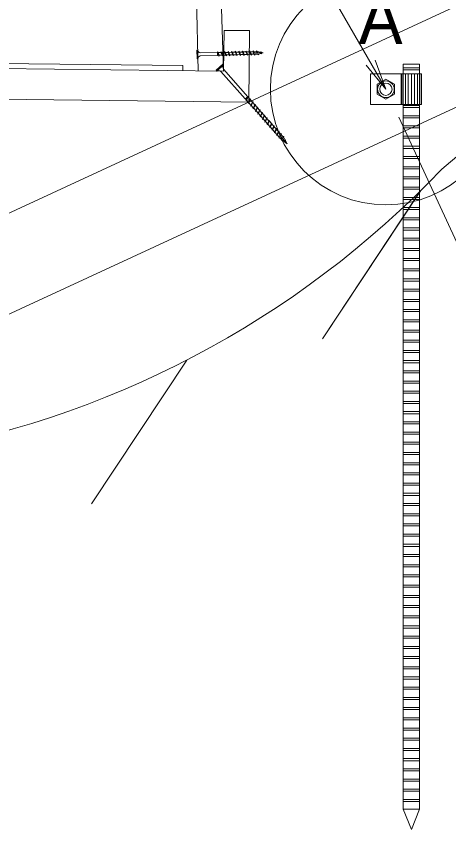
# Model space of a CAD drawing. Units: millimetres at full size, sheet at 1:20; details may follow other scales. Extents: x 200 to 8200, y 186 to 5740.
# Drawn here: x 3247 to 3671, y 1374 to 2173 of the extents above; entities that cross this region are included whole.
import ezdxf
from ezdxf.enums import TextEntityAlignment as Align

# ---------------------------------------------------------------- set-up
doc = ezdxf.new("R2010")
doc.units = ezdxf.units.MM
doc.header["$LTSCALE"] = 20
for name, color, linetype, lineweight in [('コーススレッド', 7, 'Continuous', 18), ('ハッチング', 7, 'Continuous', 9), ('一般線', 7, 'Continuous', 20), ('図形枠', 7, 'Continuous', 15), ('寸法', 7, 'Continuous', 13), ('引出線', 7, 'Continuous', 13), ('角材', 7, 'Continuous', 18), ('鉄筋杭', 7, 'Continuous', 18), ('階段本体', 7, 'Continuous', 18)]:
    doc.layers.add(name, color=color, linetype=linetype, lineweight=lineweight)
doc.layers.add('文字', color=7, linetype='Continuous')
doc.styles.add('ＭＳ Ｐゴシック', font='')
doc.styles.get('ＭＳ Ｐゴシック').set_extended_font_data('MS PGothic')

# ---------------------------------------------------------------- blocks, each defined once
blk = doc.blocks.new('open_arrow')
at = {"color": 0, "linetype": 'Continuous', "lineweight": -2}
blk.add_lwpolyline([(7.5, 1.25), (0, 0), (7.5, -1.25)], dxfattribs=at)

msp = doc.modelspace()

# ---------------------------------------------------------------- linework, layer by layer
at = {"layer": 'コーススレッド'}
for p, q in [((3424.29, 2140.23), (3424.99, 2140.25)), ((3424.29, 2140.23), (3424.51, 2131.83)), ((3424.99, 2140.25), (3425.21, 2131.85)), ((3427.36, 2137.61), (3444.35, 2138.07)), ((3444.34, 2138.67), (3444.43, 2135.07)), ((3444.34, 2138.67), (3446.2, 2134.52)), ((3444.34, 2138.67), (3445.04, 2137.84)), ((3444.35, 2138.07), (3445.52, 2135.35)), ((3445.04, 2137.84), (3447.86, 2137.91)), ((3445.04, 2137.84), (3446.15, 2135.37)), ((3447.5, 2137.9), (3447.84, 2138.76)), ((3447.84, 2138.76), (3449.7, 2134.61)), ((3447.84, 2138.76), (3449.7, 2134.61)), ((3447.84, 2138.76), (3448.54, 2137.93)), ((3447.86, 2137.91), (3448.99, 2135.44)), ((3448.54, 2137.93), (3451.36, 2138.01)), ((3448.54, 2137.93), (3449.68, 2135.46)), ((3451, 2138), (3451.33, 2138.86)), ((3451.33, 2138.86), (3453.2, 2134.7)), ((3451.33, 2138.86), (3452.04, 2138.02)), ((3451.36, 2138.01), (3452.49, 2135.54)), ((3452.04, 2138.02), (3454.86, 2138.1)), ((3452.04, 2138.02), (3453.17, 2135.55)), ((3454.5, 2138.09), (3454.83, 2138.95)), ((3454.83, 2138.95), (3456.7, 2134.8)), ((3454.83, 2138.95), (3455.54, 2138.12)), ((3454.86, 2138.1), (3455.99, 2135.63)), ((3455.54, 2138.12), (3458.36, 2138.2)), ((3455.54, 2138.12), (3456.67, 2135.65)), ((3458, 2138.19), (3458.33, 2139.05)), ((3458.33, 2139.05), (3460.19, 2134.89)), ((3458.33, 2139.05), (3459.03, 2138.21)), ((3458.36, 2138.2), (3459.48, 2135.72)), ((3459.03, 2138.21), (3461.85, 2138.29)), ((3459.03, 2138.21), (3460.17, 2135.74)), ((3460.17, 2135.74), (3462.98, 2135.82)), ((3461.5, 2138.28), (3461.83, 2139.14)), ((3461.83, 2139.14), (3463.69, 2134.99)), ((3461.83, 2139.14), (3462.53, 2138.31)), ((3461.85, 2138.29), (3462.98, 2135.82)), ((3462.53, 2138.31), (3465.35, 2138.38)), ((3462.53, 2138.31), (3463.67, 2135.84)), ((3463.69, 2134.99), (3462.98, 2135.82)), ((3463.67, 2135.84), (3466.48, 2135.91)), ((3463.69, 2134.99), (3464.02, 2135.85)), ((3465, 2138.37), (3465.33, 2139.23)), ((3465.33, 2139.23), (3467.19, 2135.08)), ((3465.33, 2139.23), (3466.03, 2138.4)), ((3465.35, 2138.38), (3466.48, 2135.91)), ((3466.03, 2138.4), (3468.85, 2138.48)), ((3466.03, 2138.4), (3467.17, 2135.93)), ((3467.19, 2135.08), (3466.48, 2135.91)), ((3467.17, 2135.93), (3469.98, 2136.01)), ((3467.19, 2135.08), (3467.52, 2135.94)), ((3468.5, 2138.47), (3468.83, 2139.33)), ((3468.83, 2139.33), (3470.69, 2135.18)), ((3468.83, 2139.33), (3469.53, 2138.5)), ((3468.85, 2138.48), (3469.98, 2136.01)), ((3469.53, 2138.5), (3472.35, 2138.57)), ((3469.53, 2138.5), (3470.67, 2136.03)), ((3470.69, 2135.18), (3469.98, 2136.01)), ((3470.67, 2136.03), (3473.48, 2136.1)), ((3470.69, 2135.18), (3471.02, 2136.04)), ((3472, 2138.56), (3472.33, 2139.42)), ((3472.33, 2139.42), (3474.19, 2135.27)), ((3472.33, 2139.42), (3473.03, 2138.59)), ((3472.35, 2138.57), (3473.48, 2136.1)), ((3473.03, 2138.59), (3475.85, 2138.67)), ((3473.03, 2138.59), (3474.17, 2136.12)), ((3474.19, 2135.27), (3473.48, 2136.1)), ((3474.17, 2136.12), (3476.98, 2136.2)), ((3474.19, 2135.27), (3474.52, 2136.13)), ((3475.49, 2138.66), (3475.83, 2139.52)), ((3475.83, 2139.52), (3477.69, 2135.37)), ((3475.83, 2139.52), (3476.53, 2138.69)), ((3475.85, 2138.67), (3476.98, 2136.2)), ((3476.53, 2138.69), (3479.35, 2138.76)), ((3476.53, 2138.69), (3477.67, 2136.22)), ((3477.69, 2135.37), (3476.98, 2136.2)), ((3477.67, 2136.22), (3480.48, 2136.29)), ((3477.69, 2135.37), (3478.02, 2136.23)), ((3478.99, 2138.75), (3479.32, 2139.61)), ((3479.32, 2139.61), (3480.26, 2137.54)), ((3479.32, 2139.61), (3480.03, 2138.78)), ((3479.35, 2138.76), (3479.91, 2137.53)), ((3479.43, 2137.51), (3479.91, 2137.53)), ((3480.48, 2136.29), (3479.43, 2137.51)), ((3489.38, 2137.78), (3479.91, 2137.53)), ((3480.03, 2138.78), (3482.85, 2138.86)), ((3480.03, 2138.78), (3480.6, 2137.54)), ((3481.19, 2135.46), (3480.48, 2136.29)), ((3481.19, 2135.46), (3481.52, 2136.32)), ((3481.52, 2136.32), (3483.98, 2136.39)), ((3482.49, 2138.85), (3482.82, 2139.71)), ((3482.82, 2139.71), (3483.75, 2137.63)), ((3482.82, 2139.71), (3483.53, 2138.87)), ((3482.85, 2138.86), (3483.41, 2137.62)), ((3483.53, 2138.87), (3484.09, 2137.64)), ((3486.76, 2138.25), (3483.53, 2138.87)), ((3484.69, 2135.55), (3483.98, 2136.39)), ((3484.69, 2135.55), (3485.02, 2136.41)), ((3487.27, 2137.09), (3485.02, 2136.41)), ((3486.85, 2138.67), (3486.44, 2138.34)), ((3486.76, 2138.25), (3486.99, 2137.72)), ((3486.85, 2138.61), (3487.3, 2138.16)), ((3486.85, 2138.59), (3487.26, 2137.72)), ((3487.7, 2136.7), (3487.25, 2137.1)), ((3487.28, 2138.13), (3487.46, 2137.73)), ((3489.38, 2137.78), (3487.29, 2138.17)), ((3489.38, 2137.78), (3487.68, 2137.25)), ((3487.7, 2136.75), (3487.69, 2137.22)), ((3424.51, 2131.83), (3425.21, 2131.85)), ((3427.44, 2134.61), (3444.43, 2135.07)), ((3444.43, 2135.07), (3444.97, 2135.33)), ((3444.97, 2135.33), (3445.52, 2135.35)), ((3446.2, 2134.52), (3445.52, 2135.35)), ((3446.15, 2135.37), (3448.99, 2135.44)), ((3446.2, 2134.52), (3446.53, 2135.38)), ((3449.7, 2134.61), (3448.99, 2135.44)), ((3449.68, 2135.46), (3452.49, 2135.54)), ((3449.7, 2134.61), (3450.03, 2135.47)), ((3453.2, 2134.7), (3452.49, 2135.54)), ((3453.17, 2135.55), (3455.99, 2135.63)), ((3453.2, 2134.7), (3453.53, 2135.56)), ((3456.7, 2134.8), (3455.99, 2135.63)), ((3456.67, 2135.65), (3459.48, 2135.72)), ((3456.7, 2134.8), (3457.03, 2135.66)), ((3460.19, 2134.89), (3459.48, 2135.72)), ((3460.19, 2134.89), (3460.53, 2135.75)), ((3449.84, 2126.51), (3443.1, 2120.54)), ((3443.1, 2120.54), (3443.76, 2119.79)), ((3450.5, 2125.76), (3443.76, 2119.79)), ((3449.84, 2126.51), (3450.5, 2125.76)), ((3450.39, 2121.65), (3474.24, 2094.69)), ((3447.84, 2119.4), (3471.7, 2092.44)), ((3471.7, 2092.44), (3474.24, 2094.69)), ((3471.7, 2092.44), (3471.97, 2092.43)), ((3471.97, 2092.43), (3472.64, 2091.68)), ((3474.66, 2095.06), (3472.44, 2090.76)), ((3472.64, 2091.68), (3472.44, 2090.76)), ((3472.44, 2090.76), (3473.2, 2091.04)), ((3474.24, 2094.69), (3472.64, 2091.68)), ((3474.46, 2094.14), (3472.99, 2091.28)), ((3472.99, 2091.28), (3474.95, 2089.06)), ((3474.66, 2095.06), (3474.24, 2094.69)), ((3474.66, 2095.06), (3474.46, 2094.14)), ((3474.46, 2094.14), (3476.43, 2091.92)), ((3476.97, 2092.43), (3474.76, 2088.14)), ((3474.95, 2089.06), (3474.76, 2088.14)), ((3474.76, 2088.14), (3475.52, 2088.42)), ((3476.43, 2091.92), (3474.95, 2089.06)), ((3476.78, 2091.52), (3475.31, 2088.66)), ((3475.31, 2088.66), (3477.27, 2086.44)), ((3476.22, 2092.16), (3476.97, 2092.43)), ((3476.97, 2092.43), (3476.78, 2091.52)), ((3476.78, 2091.52), (3478.75, 2089.3)), ((3479.29, 2089.81), (3477.08, 2085.52)), ((3478.75, 2089.3), (3477.27, 2086.44)), ((3479.1, 2088.9), (3477.63, 2086.03)), ((3478.54, 2089.53), (3479.29, 2089.81)), ((3479.29, 2089.81), (3479.1, 2088.9)), ((3479.1, 2088.9), (3481.07, 2086.68)), ((3477.27, 2086.44), (3477.08, 2085.52)), ((3477.08, 2085.52), (3477.84, 2085.8)), ((3477.63, 2086.03), (3479.59, 2083.81)), ((3481.61, 2087.19), (3479.4, 2082.9)), ((3479.59, 2083.81), (3479.4, 2082.9)), ((3479.4, 2082.9), (3480.16, 2083.18)), ((3481.07, 2086.68), (3479.59, 2083.81)), ((3481.42, 2086.27), (3479.95, 2083.41)), ((3479.95, 2083.41), (3481.91, 2081.19)), ((3480.86, 2086.91), (3481.61, 2087.19)), ((3481.61, 2087.19), (3481.42, 2086.27)), ((3481.42, 2086.27), (3483.39, 2084.05)), ((3483.93, 2084.57), (3481.72, 2080.28)), ((3481.91, 2081.19), (3481.72, 2080.28)), ((3481.72, 2080.28), (3482.48, 2080.56)), ((3483.39, 2084.05), (3481.91, 2081.19)), ((3483.74, 2083.65), (3482.27, 2080.79)), ((3482.27, 2080.79), (3484.23, 2078.57)), ((3483.18, 2084.29), (3483.93, 2084.57)), ((3483.93, 2084.57), (3483.74, 2083.65)), ((3483.74, 2083.65), (3485.7, 2081.43)), ((3486.25, 2081.95), (3484.04, 2077.66)), ((3485.7, 2081.43), (3484.23, 2078.57)), ((3486.06, 2081.03), (3484.59, 2078.17)), ((3485.5, 2081.67), (3486.25, 2081.95)), ((3486.25, 2081.95), (3486.06, 2081.03)), ((3486.06, 2081.03), (3488.02, 2078.81)), ((3484.23, 2078.57), (3484.04, 2077.66)), ((3484.04, 2077.66), (3484.8, 2077.93)), ((3484.59, 2078.17), (3486.55, 2075.95)), ((3488.57, 2079.33), (3486.36, 2075.03)), ((3486.55, 2075.95), (3486.36, 2075.03)), ((3486.36, 2075.03), (3487.11, 2075.31)), ((3488.02, 2078.81), (3486.55, 2075.95)), ((3488.38, 2078.41), (3486.91, 2075.55)), ((3486.91, 2075.55), (3488.87, 2073.33)), ((3487.82, 2079.05), (3488.57, 2079.33)), ((3488.57, 2079.33), (3488.38, 2078.41)), ((3488.38, 2078.41), (3490.34, 2076.19)), ((3490.89, 2076.71), (3488.68, 2072.41)), ((3488.87, 2073.33), (3488.68, 2072.41)), ((3488.68, 2072.41), (3489.43, 2072.69)), ((3490.34, 2076.19), (3488.87, 2073.33)), ((3490.7, 2075.79), (3489.22, 2072.93)), ((3489.22, 2072.93), (3491.19, 2070.71)), ((3490.13, 2076.43), (3490.89, 2076.71)), ((3490.89, 2076.71), (3490.7, 2075.79)), ((3490.7, 2075.79), (3492.66, 2073.57)), ((3493.21, 2074.08), (3491, 2069.79)), ((3492.66, 2073.57), (3491.19, 2070.71)), ((3493.02, 2073.17), (3491.54, 2070.31)), ((3492.45, 2073.81), (3493.21, 2074.08)), ((3493.21, 2074.08), (3493.02, 2073.17)), ((3493.02, 2073.17), (3494.98, 2070.95)), ((3491.19, 2070.71), (3491, 2069.79)), ((3491, 2069.79), (3491.75, 2070.07)), ((3491.54, 2070.31), (3493.51, 2068.09)), ((3495.53, 2071.46), (3493.32, 2067.17)), ((3493.51, 2068.09), (3493.32, 2067.17)), ((3493.32, 2067.17), (3494.07, 2067.45)), ((3494.98, 2070.95), (3493.51, 2068.09)), ((3495.34, 2070.55), (3493.86, 2067.68)), ((3493.86, 2067.68), (3495.83, 2065.46)), ((3494.77, 2071.18), (3495.53, 2071.46)), ((3495.53, 2071.46), (3495.34, 2070.55)), ((3495.34, 2070.55), (3497.3, 2068.33)), ((3497.85, 2068.84), (3495.64, 2064.55)), ((3495.83, 2065.46), (3495.64, 2064.55)), ((3495.64, 2064.55), (3496.39, 2064.83)), ((3497.3, 2068.33), (3495.83, 2065.46)), ((3497.66, 2067.92), (3496.18, 2065.06)), ((3496.18, 2065.06), (3498.15, 2062.84)), ((3497.09, 2068.56), (3497.85, 2068.84)), ((3497.85, 2068.84), (3497.66, 2067.92)), ((3497.66, 2067.92), (3499.62, 2065.7)), ((3500.17, 2066.22), (3497.95, 2061.93)), ((3499.62, 2065.7), (3498.15, 2062.84)), ((3499.97, 2065.3), (3498.5, 2062.44)), ((3499.41, 2065.94), (3500.17, 2066.22)), ((3500.17, 2066.22), (3499.97, 2065.3)), ((3499.97, 2065.3), (3501.94, 2063.08)), ((3498.15, 2062.84), (3497.95, 2061.93)), ((3497.95, 2061.93), (3498.71, 2062.21)), ((3498.5, 2062.44), (3500.46, 2060.22)), ((3502.48, 2063.6), (3500.27, 2059.31)), ((3500.46, 2060.22), (3500.27, 2059.31)), ((3500.27, 2059.31), (3501.03, 2059.58)), ((3501.94, 2063.08), (3500.46, 2060.22)), ((3502.29, 2062.68), (3500.82, 2059.82)), ((3500.82, 2059.82), (3502.78, 2057.6)), ((3501.73, 2063.32), (3502.48, 2063.6)), ((3502.48, 2063.6), (3502.29, 2062.68)), ((3502.29, 2062.68), (3504.26, 2060.46)), ((3504.8, 2060.98), (3502.59, 2056.68)), ((3502.78, 2057.6), (3502.59, 2056.68)), ((3502.59, 2056.68), (3503.35, 2056.96)), ((3504.26, 2060.46), (3502.78, 2057.6)), ((3504.61, 2060.06), (3503.14, 2057.2)), ((3503.14, 2057.2), (3505.1, 2054.98)), ((3504.05, 2060.7), (3504.8, 2060.98)), ((3504.8, 2060.98), (3504.61, 2060.06)), ((3504.61, 2060.06), (3506.58, 2057.84)), ((3505.1, 2054.98), (3505.52, 2056.77)), ((3512.73, 2048.63), (3505.52, 2056.77)), ((3506.58, 2057.84), (3505.84, 2056.41)), ((3507.12, 2058.36), (3506.02, 2056.21)), ((3506.93, 2057.44), (3506.19, 2056.01)), ((3506.37, 2058.08), (3507.12, 2058.36)), ((3507.12, 2058.36), (3506.93, 2057.44)), ((3506.93, 2057.44), (3508.9, 2055.22)), ((3505.1, 2054.98), (3504.91, 2054.06)), ((3504.91, 2054.06), (3505.67, 2054.34)), ((3505.67, 2054.34), (3507.22, 2052.59)), ((3507.22, 2052.59), (3507.45, 2052.42)), ((3507.45, 2052.42), (3507.34, 2051.87)), ((3507.34, 2051.87), (3507.94, 2052.07)), ((3507.86, 2052.12), (3509.94, 2050.63)), ((3508.9, 2055.22), (3508.16, 2053.79)), ((3509.44, 2055.73), (3508.3, 2053.63)), ((3509.25, 2054.82), (3508.51, 2053.39)), ((3508.69, 2055.46), (3509.44, 2055.73)), ((3509.44, 2055.73), (3509.25, 2054.82)), ((3509.25, 2054.82), (3509.46, 2054.58)), ((3509.46, 2054.58), (3510.75, 2052.22)), ((3509.92, 2050.31), (3509.94, 2050.63)), ((3509.92, 2050.31), (3510.25, 2050.41)), ((3510.15, 2050.48), (3512.73, 2048.63)), ((3510.75, 2052.22), (3510.31, 2051.36)), ((3511.02, 2052.46), (3510.4, 2051.25)), ((3510.91, 2051.93), (3510.5, 2051.14)), ((3510.69, 2052.34), (3511.02, 2052.46)), ((3511.02, 2052.46), (3510.91, 2051.93)), ((3510.91, 2051.93), (3512.73, 2048.63))]:
    msp.add_line(p, q, dxfattribs=at)
for centre, radius, start, end in [((3428, 2140.57), 3.03, 186.09517, 257.84817), ((3428.16, 2131.75), 2.95, 104.15838, 178.08065), ((3445.49, 2116.31), 3.88, 52.63241, 116.41311), ((3453.66, 2123.62), 3.82, 145.95264, 210.99262)]:
    msp.add_arc(centre, radius, start, end, dxfattribs=at)
at = {"layer": 'ハッチング'}
for p, q in [((3643.81, 2002.77), (3547.45, 1857.39)), ((3639.46, 1996.2), (3547.45, 1857.39)), ((3414.4, 1836.63), (3321.05, 1695.78))]:
    msp.add_line(p, q, dxfattribs=at)
at = {"layer": '一般線'}
msp.add_arc((2985.49, 2670.31), 937.55, 278.96451, 316.39822, dxfattribs=at)
msp.add_open_spline([(3664.42, 2023.74), (3754.34, 2099.03), (3843.75, 2166.04), (3949.2, 2213.36), (4099.99, 2281.02), (4283.58, 2308.42), (4425.77, 2370.43), (4479.77, 2393.98), (4527.8, 2422.53), (4599.24, 2447.3), (4644.7, 2463.07), (4699.63, 2477.31), (4741.96, 2495.79)], degree=3, knots=[0, 0, 0, 0, 1, 1, 1, 2, 2, 2, 3, 3, 3, 4, 4, 4, 4], dxfattribs=at)
at = {"layer": '図形枠'}
msp.add_circle((3609.65, 2101.99), 113.35, dxfattribs=at)
at = {"layer": '寸法', "lineweight": 18}
msp.add_line((3622.24, 2074.76), (3929.09, 1410.73), dxfattribs=at)
msp.add_line((3622.24, 2074.76), (3929.09, 1410.73), dxfattribs=at)
at = {"layer": '引出線'}
msp.add_lwpolyline([(3609.65, 2101.99), (3335.37, 2577.06), (2367.73, 2577.06)], dxfattribs=at)
at = {"layer": '角材'}
for p, q in [((1956.8, 1387.77), (4750.88, 2678.94)), ((1994.56, 1306.07), (4778.44, 2592.53))]:
    msp.add_line(p, q, dxfattribs=at)
at = {"layer": '鉄筋杭'}
for p, q in [((3642.65, 2126.55), (3626.65, 2126.55)), ((3626.65, 2126.55), (3626.65, 2116.99)), ((3626.65, 2123.05), (3642.65, 2123.05)), ((3626.65, 2121.05), (3642.65, 2121.05)), ((3642.65, 2126.55), (3642.65, 2116.99)), ((3594.65, 2116.99), (3594.65, 2086.99)), ((3644.65, 2116.99), (3594.65, 2116.99)), ((3624.65, 2116.99), (3624.65, 2086.99)), ((3625.14, 2116.99), (3625.14, 2086.99)), ((3626.56, 2116.99), (3626.56, 2086.99)), ((3628.77, 2116.99), (3628.77, 2086.99)), ((3631.56, 2116.99), (3631.56, 2086.99)), ((3634.65, 2116.99), (3634.65, 2086.99)), ((3637.74, 2116.99), (3637.74, 2086.99)), ((3640.53, 2116.99), (3640.53, 2086.99)), ((3642.74, 2116.99), (3642.74, 2086.99)), ((3644.16, 2116.99), (3644.16, 2086.99)), ((3644.65, 2116.99), (3644.65, 2086.99)), ((3601.15, 2106.9), (3609.65, 2111.81)), ((3601.15, 2106.9), (3601.15, 2097.08)), ((3609.65, 2111.81), (3618.15, 2106.9)), ((3618.15, 2106.9), (3618.15, 2097.08)), ((3601.15, 2097.08), (3609.65, 2092.18)), ((3618.15, 2097.08), (3609.65, 2092.18)), ((3644.65, 2086.99), (3594.65, 2086.99)), ((3626.65, 2086.99), (3626.65, 1396.55)), ((3626.65, 2086.05), (3642.65, 2086.05)), ((3626.65, 2084.05), (3642.65, 2084.05)), ((3642.65, 2086.99), (3642.65, 1396.55)), ((3626.65, 2076.05), (3642.65, 2076.05)), ((3626.65, 2074.05), (3642.65, 2074.05)), ((3626.65, 2066.05), (3642.65, 2066.05)), ((3626.65, 2064.05), (3642.65, 2064.05)), ((3626.65, 2056.05), (3642.65, 2056.05)), ((3626.65, 2054.05), (3642.65, 2054.05)), ((3626.65, 2046.05), (3642.65, 2046.05)), ((3626.65, 2044.05), (3642.65, 2044.05)), ((3626.65, 2036.05), (3642.65, 2036.05)), ((3626.65, 2034.05), (3642.65, 2034.05)), ((3626.65, 2026.05), (3642.65, 2026.05)), ((3626.65, 2024.05), (3642.65, 2024.05)), ((3626.65, 2016.05), (3642.65, 2016.05)), ((3626.65, 2014.05), (3642.65, 2014.05)), ((3626.65, 2006.05), (3642.65, 2006.05)), ((3626.65, 2004.05), (3642.65, 2004.05)), ((3626.65, 1996.05), (3642.65, 1996.05)), ((3626.65, 1994.05), (3642.65, 1994.05)), ((3626.65, 1986.05), (3642.65, 1986.05)), ((3626.65, 1984.05), (3642.65, 1984.05)), ((3626.65, 1976.05), (3642.65, 1976.05)), ((3626.65, 1974.05), (3642.65, 1974.05)), ((3626.65, 1966.05), (3642.65, 1966.05)), ((3626.65, 1964.05), (3642.65, 1964.05)), ((3626.65, 1956.05), (3642.65, 1956.05)), ((3626.65, 1954.05), (3642.65, 1954.05)), ((3626.65, 1946.05), (3642.65, 1946.05)), ((3626.65, 1944.05), (3642.65, 1944.05)), ((3626.65, 1936.05), (3642.65, 1936.05)), ((3626.65, 1934.05), (3642.65, 1934.05)), ((3626.65, 1926.05), (3642.65, 1926.05)), ((3626.65, 1924.05), (3642.65, 1924.05)), ((3626.65, 1916.05), (3642.65, 1916.05)), ((3626.65, 1914.05), (3642.65, 1914.05)), ((3626.65, 1906.05), (3642.65, 1906.05)), ((3626.65, 1904.05), (3642.65, 1904.05)), ((3626.65, 1896.05), (3642.65, 1896.05)), ((3626.65, 1894.05), (3642.65, 1894.05)), ((3626.65, 1886.05), (3642.65, 1886.05)), ((3626.65, 1884.05), (3642.65, 1884.05)), ((3626.65, 1876.05), (3642.65, 1876.05)), ((3626.65, 1874.05), (3642.65, 1874.05)), ((3626.65, 1866.05), (3642.65, 1866.05)), ((3626.65, 1864.05), (3642.65, 1864.05)), ((3626.65, 1856.05), (3642.65, 1856.05)), ((3626.65, 1854.05), (3642.65, 1854.05)), ((3626.65, 1846.05), (3642.65, 1846.05)), ((3626.65, 1844.05), (3642.65, 1844.05)), ((3626.65, 1836.05), (3642.65, 1836.05)), ((3626.65, 1834.05), (3642.65, 1834.05)), ((3626.65, 1826.05), (3642.65, 1826.05)), ((3626.65, 1824.05), (3642.65, 1824.05)), ((3626.65, 1816.05), (3642.65, 1816.05)), ((3626.65, 1814.05), (3642.65, 1814.05)), ((3626.65, 1806.05), (3642.65, 1806.05)), ((3626.65, 1804.05), (3642.65, 1804.05)), ((3626.65, 1796.05), (3642.65, 1796.05)), ((3626.65, 1794.05), (3642.65, 1794.05)), ((3626.65, 1786.05), (3642.65, 1786.05)), ((3626.65, 1784.05), (3642.65, 1784.05)), ((3626.65, 1776.05), (3642.65, 1776.05)), ((3626.65, 1774.05), (3642.65, 1774.05)), ((3626.65, 1766.05), (3642.65, 1766.05)), ((3626.65, 1764.05), (3642.65, 1764.05)), ((3626.65, 1756.05), (3642.65, 1756.05)), ((3626.65, 1754.05), (3642.65, 1754.05)), ((3626.65, 1746.05), (3642.65, 1746.05)), ((3626.65, 1744.05), (3642.65, 1744.05)), ((3626.65, 1736.05), (3642.65, 1736.05)), ((3626.65, 1734.05), (3642.65, 1734.05)), ((3626.65, 1726.05), (3642.65, 1726.05)), ((3626.65, 1724.05), (3642.65, 1724.05)), ((3626.65, 1716.05), (3642.65, 1716.05)), ((3626.65, 1714.05), (3642.65, 1714.05)), ((3626.65, 1706.05), (3642.65, 1706.05)), ((3626.65, 1704.05), (3642.65, 1704.05)), ((3626.65, 1696.05), (3642.65, 1696.05)), ((3626.65, 1694.05), (3642.65, 1694.05)), ((3626.65, 1686.05), (3642.65, 1686.05)), ((3626.65, 1684.05), (3642.65, 1684.05)), ((3626.65, 1676.05), (3642.65, 1676.05)), ((3626.65, 1674.05), (3642.65, 1674.05)), ((3626.65, 1666.05), (3642.65, 1666.05)), ((3626.65, 1664.05), (3642.65, 1664.05)), ((3626.65, 1656.05), (3642.65, 1656.05)), ((3626.65, 1654.05), (3642.65, 1654.05)), ((3626.65, 1646.05), (3642.65, 1646.05)), ((3626.65, 1644.05), (3642.65, 1644.05)), ((3626.65, 1636.05), (3642.65, 1636.05)), ((3626.65, 1634.05), (3642.65, 1634.05)), ((3626.65, 1626.05), (3642.65, 1626.05)), ((3626.65, 1624.05), (3642.65, 1624.05)), ((3626.65, 1616.05), (3642.65, 1616.05)), ((3626.65, 1614.05), (3642.65, 1614.05)), ((3626.65, 1606.05), (3642.65, 1606.05)), ((3626.65, 1604.05), (3642.65, 1604.05)), ((3626.65, 1596.05), (3642.65, 1596.05)), ((3626.65, 1594.05), (3642.65, 1594.05)), ((3626.65, 1586.05), (3642.65, 1586.05)), ((3626.65, 1584.05), (3642.65, 1584.05)), ((3626.65, 1576.05), (3642.65, 1576.05)), ((3626.65, 1574.05), (3642.65, 1574.05)), ((3626.65, 1566.05), (3642.65, 1566.05)), ((3626.65, 1564.05), (3642.65, 1564.05)), ((3626.65, 1556.05), (3642.65, 1556.05)), ((3626.65, 1554.05), (3642.65, 1554.05)), ((3626.65, 1546.05), (3642.65, 1546.05)), ((3626.65, 1544.05), (3642.65, 1544.05)), ((3626.65, 1536.05), (3642.65, 1536.05)), ((3626.65, 1534.05), (3642.65, 1534.05)), ((3626.65, 1526.05), (3642.65, 1526.05)), ((3626.65, 1524.05), (3642.65, 1524.05)), ((3626.65, 1516.05), (3642.65, 1516.05)), ((3626.65, 1514.05), (3642.65, 1514.05)), ((3626.65, 1506.05), (3642.65, 1506.05)), ((3626.65, 1504.05), (3642.65, 1504.05)), ((3626.65, 1496.05), (3642.65, 1496.05)), ((3626.65, 1494.05), (3642.65, 1494.05)), ((3626.65, 1486.05), (3642.65, 1486.05)), ((3626.65, 1484.05), (3642.65, 1484.05)), ((3626.65, 1476.05), (3642.65, 1476.05)), ((3626.65, 1474.05), (3642.65, 1474.05)), ((3626.65, 1466.05), (3642.65, 1466.05)), ((3626.65, 1464.05), (3642.65, 1464.05)), ((3626.65, 1456.05), (3642.65, 1456.05)), ((3626.65, 1454.05), (3642.65, 1454.05)), ((3626.65, 1446.05), (3642.65, 1446.05)), ((3626.65, 1444.05), (3642.65, 1444.05)), ((3626.65, 1436.05), (3642.65, 1436.05)), ((3626.65, 1434.05), (3642.65, 1434.05)), ((3626.65, 1426.05), (3642.65, 1426.05)), ((3626.65, 1424.05), (3642.65, 1424.05)), ((3626.65, 1416.05), (3642.65, 1416.05)), ((3626.65, 1414.05), (3642.65, 1414.05)), ((3626.65, 1406.05), (3642.65, 1406.05)), ((3626.65, 1404.05), (3642.65, 1404.05)), ((3634.65, 1376.55), (3626.65, 1396.55)), ((3642.65, 1396.55), (3626.65, 1396.55)), ((3634.65, 1376.55), (3642.65, 1396.55))]:
    msp.add_line(p, q, dxfattribs=at)
for radius in [8.16, 6]:
    msp.add_circle((3609.65, 2101.99), radius, dxfattribs=at)
at = {"layer": '階段本体'}
for p, q in [((3422.16, 2260.61), (3425.5, 2119.99)), ((3450.5, 2119.7), (3446.8, 2230.31)), ((3450.97, 2159.7), (3450.5, 2119.7)), ((3450.97, 2159.7), (3475.97, 2159.4)), ((3475.97, 2159.4), (3475.14, 2089.41)), ((3410.56, 2125.17), (3140.58, 2128.35)), ((3450.5, 2119.7), (3125.52, 2123.53)), ((3410.5, 2120.17), (3410.56, 2125.17)), ((3450.5, 2119.7), (3425.5, 2119.99)), ((3475.14, 2089.41), (3150.17, 2093.24))]:
    msp.add_line(p, q, dxfattribs=at)

# ---------------------------------------------------------------- block references
at = {"layer": '引出線', "xscale": 4, "yscale": 4, "rotation": 120}
msp.add_blockref('open_arrow', (3609.65, 2101.99), dxfattribs=at)

# ---------------------------------------------------------------- texts
at = {"layer": '文字', "style": 'ＭＳ Ｐゴシック'}
msp.add_text('A', height=49.49, dxfattribs=at).set_placement((3582.81, 2131.42), align=Align.BOTTOM_LEFT)

doc.saveas('drawing.dxf')
